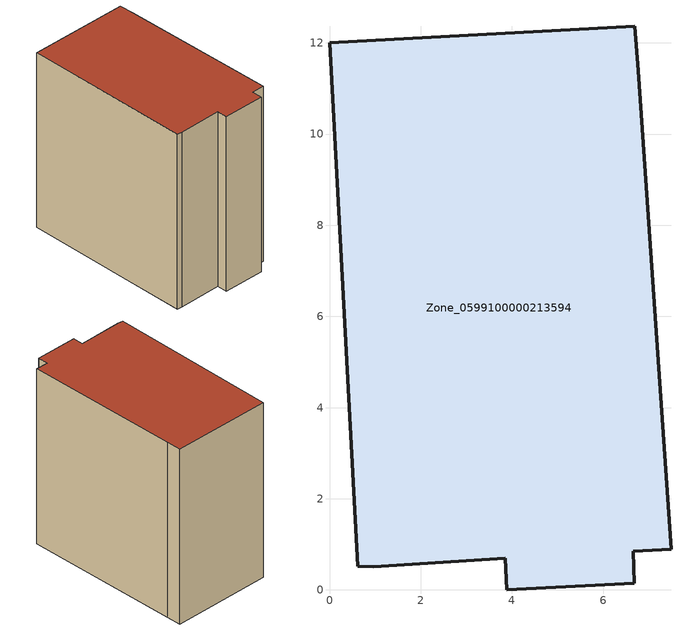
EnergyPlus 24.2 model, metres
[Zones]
Zone_0599100000213594
 floor ground (C_G): 6.7,12.37 6.77,11.39 7.49,0.89 6.66,0.85 6.68,0.15 3.89,0 3.86,0.7 0.96,0.51 0.62,0.52 0,12 z0
 wall outside (C_F): 3.86,0.7 3.89,0 6.68,0.15 6.66,0.85 7.49,0.89 6.77,11.39 6.7,12.37 0,12 0.62,0.52 0.96,0.51 3.86,0.7 z0:12.13
 roof outside (C_R): 6.77,11.39 6.7,12.37 0,12 0.62,0.52 0.96,0.51 3.86,0.7 3.89,0 6.68,0.15 6.66,0.85 7.49,0.89 z12.13
[BUILDING]
Pand.0599100000213594: North Axis=0; Terrain=City; Loads Convergence Tolerance Value=0.04; Temperature Convergence Tolerance Value=0.4; Solar Distribution=FullExterior; Maximum Number of Warmup Days=25; Minimum Number of Warmup Days=1
[Site:Location]
Rotterdam.The.Hague.AP_ZH_NLD Design_Conditions: Latitude=51.96; Longitude=4.45; Time Zone=1; Elevation=-4.5
[SITE:GROUNDTEMPERATURE:BUILDINGSURFACE]
18, 18, 18, 18, 18, 18, 18, 18, 18, 18, 18, 18
[MATERIAL] Thermal Absorptance=0.9; Solar Absorptance=0.7; Visible Absorptance=0.7
Name | Roughness | Thickness | Conductivity | Density | Specific Heat
G.TI.1946 | MediumSmooth | 0.15 | 1 | 540 | 1210
F.TI.1946 | Rough | 0.3 | 0.857143 | 1920 | 840
R.TI.1946 | MediumRough | 0.2 | 0.1 | 1500 | 1000
[CONSTRUCTION]
C_G: G.TI.1946
C_F: F.TI.1946
C_R: R.TI.1946
[ZONE]
Zone_0599100000213594: Type=1; Multiplier=1; Ceiling Height=Autocalculate; Volume=Autocalculate; Floor Area=autocalculate; Part of Total Floor Area=Yes
[ZONEINFILTRATION:DESIGNFLOWRATE]
Infil_Zone_0599100000213594: Zone or ZoneList or Space or SpaceList=Zone_0599100000213594; Schedule=AlwaysOn; Design Flow Rate Calculation Method=Flow/Area; Flow Rate per Floor Area=0.003; Constant Term Coefficient=1; Temperature Term Coefficient=0; Velocity Term Coefficient=0; Velocity Squared Term Coefficient=0
[HVACTEMPLATE:ZONE:IDEALLOADSAIRSYSTEM]
Zone_0599100000213594: Maximum Heating Supply Air Temperature=50; Minimum Cooling Supply Air Temperature=13; Maximum Heating Supply Air Humidity Ratio=0.0156; Minimum Cooling Supply Air Humidity Ratio=0.0077; Heating Limit=NoLimit; Cooling Limit=NoLimit; Dehumidification Control Type=ConstantSensibleHeatRatio; Cooling Sensible Heat Ratio=0.7; Dehumidification Setpoint=60; Humidification Control Type=None; Humidification Setpoint=30; Outdoor Air Method=None; Outdoor Air Flow Rate per Person=0.00944; Outdoor Air Flow Rate per Zone Floor Area=0; Outdoor Air Flow Rate per Zone=0; Demand Controlled Ventilation Type=None; Outdoor Air Economizer Type=NoEconomizer; Heat Recovery Type=None; Sensible Heat Recovery Effectiveness=0.7; Latent Heat Recovery Effectiveness=0.65
[ZONECONTROL:THERMOSTAT]
ThermostatControl_Zone_0599100000213594: Zone or ZoneList=Zone_0599100000213594; Control Type Schedule=DualSetpointControlType; Control 1=Thermostat_Zone_0599100000213594; Temperature Difference Between Cutout And Setpoint=0
[THERMOSTATSETPOINT:DUALSETPOINT]
Thermostat_Zone_0599100000213594: Heating Setpoint Temperature Schedule=HeatingSetpoint_Zone_0599100000213594; Cooling Setpoint Temperature Schedule=CoolingSetpoint_Zone_0599100000213594
[SCHEDULE:COMPACT]
HeatingSetpoint_Zone_0599100000213594: Through: 12/31, For: AllDays, Until: 24:00, 21
CoolingSetpoint_Zone_0599100000213594: Through: 12/31, For: AllDays, Until: 24:00, 24
DualSetpointControlType: Through: 12/31, For: AllDays, Until: 24:00, 4
AlwaysOn: Through: 12/31, For: AllDays, Until: 24:00, 1
